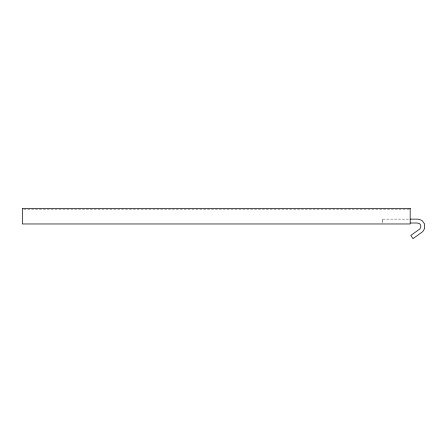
<?xml version="1.0" encoding="UTF-8"?>
<svg xmlns="http://www.w3.org/2000/svg" width="447" height="447" viewBox="0 0 447 447"><rect width="100%" height="100%" fill="white"/><g stroke="black" fill="none" stroke-linecap="round" stroke-linejoin="round"><path stroke-width="0.34" stroke-dasharray="2.23 1.68" d="M382.705 219.125L382.705 223.003L382.705 219.125L409.698 219.125M23.747 209.33L409.486 209.33"/><path stroke-width="0.67" d="M410.391 219.125L418.006 219.125L421.996 220.421L424.65 224.076L424.65 228.512L422.728 231.658L413.034 238.637L410.765 235.491L419.828 228.965L420.772 227.417L420.772 225.338L419.599 223.718L417.392 223.003L410.452 223.003M410.178 208.363L22.35 208.363L22.35 223.969L410.178 223.969L410.178 208.363"/></g></svg>
